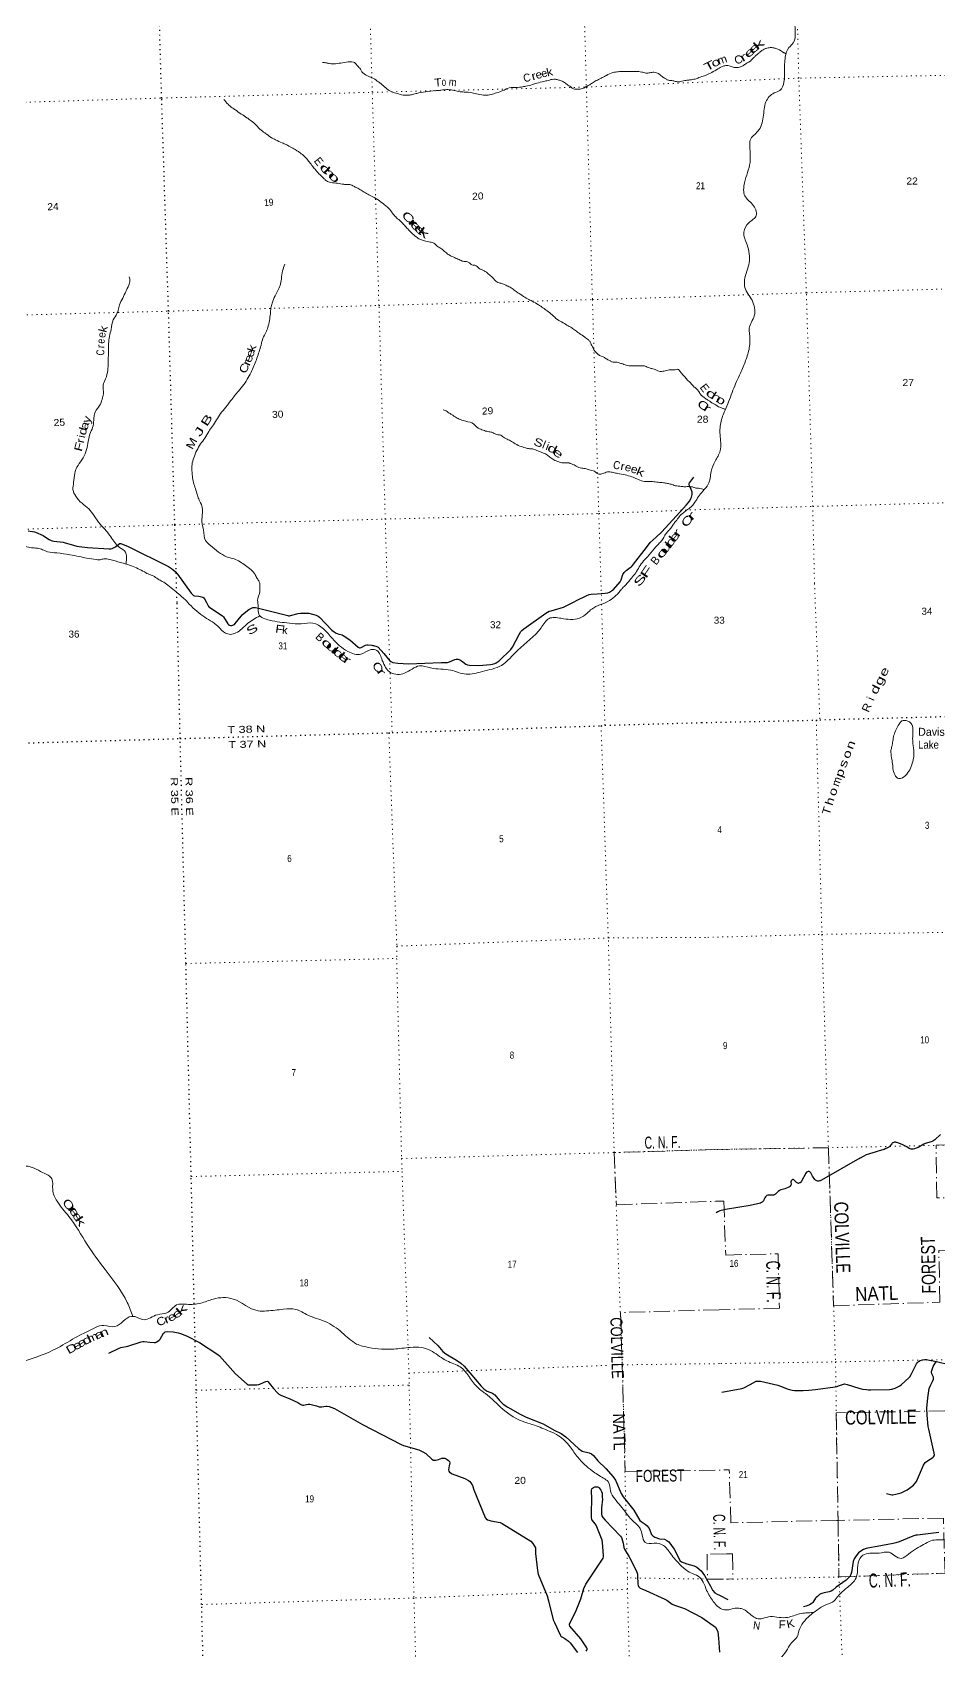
# Model space of a CAD drawing. Header units: feet. Extents: x 485078 to 733631, y 372822 to 564222.
# Drawn here: x 653110 to 675762, y 443034 to 483479 of the extents above; entities that cross this region are included whole.
import ezdxf
from ezdxf.enums import TextEntityAlignment as Align

# ---------------------------------------------------------------- set-up
doc = ezdxf.new("R2010")
doc.units = ezdxf.units.FT
doc.header["$LTSCALE"] = 80
doc.linetypes.add('DOT_DASHED', pattern=[7.7, 5, -1.2, 0.3, -1.2])
doc.linetypes.add('DOTTED', pattern=[1.5, 0.3, -1.2])
for name, color, linetype, lineweight in [('29', 7, 'Continuous', 25), ('39', 7, 'Continuous', 13), ('41', 7, 'Continuous', 13), ('44', 7, 'DOT_DASHED', 13), ('6', 7, 'DOTTED', 25), ('7', 7, 'DOTTED', 13)]:
    doc.layers.add(name, color=color, linetype=linetype, lineweight=lineweight)
doc.layers.add('42', color=7, linetype='Continuous')

msp = doc.modelspace()

# ---------------------------------------------------------------- linework, layer by layer
at = {"layer": '29'}
for p, q in [((673791.14, 455341.62), (672832.59, 454793.67)), ((670216.81, 453985.11), (670203.24, 453978.32))]:
    msp.add_line(p, q, dxfattribs=at)
for points in [[(667636.02, 469554.18), (667800.61, 469745.51), (667828.25, 469797.04), (667871.4, 469932.82), (667900.54, 469982.13), (667947.98, 470033.5), (668052.21, 470103.15), (668081.25, 470124.67), (668137.65, 470186.05), (668459.41, 470605.65), (668555.22, 470729.47), (668699.06, 470865.69), (668837.45, 470987.51), (669305.24, 471492.9), (669461.55, 471668.12), (669539.97, 471772.92), (669568.43, 471829.83), (669584.5, 471866), (669602.45, 471925.57), (669602.45, 471957.48), (669599.44, 471987.99), (669569.16, 472079.52), (669536.54, 472140.44), (669528.17, 472184.69), (669528.04, 472206.39), (669534.42, 472223.41), (669567.34, 472261.35), (669646.84, 472358.98)], [(653009.02, 471018.79), (653165.84, 470995.95), (653188.61, 470989.97), (653376.2, 470904.92), (653488.84, 470827.43), (653528.77, 470805.95), (653579.8, 470782.55), (653605.31, 470775.1), (653647.32, 470766.26), (653875.85, 470738.41), (653901.77, 470731.91), (654221.45, 470640.03), (654279.27, 470630.44), (654485.91, 470608.18), (655028.71, 470567.69), (655070.32, 470571.37), (655103.12, 470579.39), (655123.31, 470588.96), (655185.35, 470625.37), (655276.39, 470696.4), (655291.27, 470703.85), (655301.35, 470703.67), (655319.97, 470700.65), (655506.88, 470630.6), (656516.3, 470126.95), (656588.18, 470078.38), (656632.83, 470044.34), (656677.48, 470006.04), (656735.08, 469935.26), (657081.23, 469466.67), (657117.57, 469423.12), (657139.36, 469404.51), (657161.3, 469393.68), (657262.8, 469386.39), (657304.13, 469380.05), (657340.27, 469371.54), (657372.16, 469360.9), (657394.14, 469344.15), (657410.43, 469325.8), (657457.87, 469249.39)], [(657457.87, 469249.39), (657502.55, 469148.64), (657523.06, 469124.02), (657866.52, 468893.18), (657887.34, 468870.36), (657992.57, 468700.08), (658012.63, 468679.27), (658040.82, 468663.38), (658065.94, 468655.68), (658092.4, 468656.51), (658120.28, 468661.83), (658141.29, 468669.53), (658162.32, 468683.38), (658179.79, 468701.19), (658331.75, 468890.62), (658357.12, 468920.37), (658488.35, 469032.19), (658524.6, 469057), (658551.92, 469072.2), (658617.03, 469101.44), (658635.48, 469106.57), (658654.08, 469108.88), (658688.8, 469107.6), (658765.33, 469089.79), (659033, 469018.61), (659495.68, 468902.41), (659515.68, 468899.85), (659539.53, 468899.63), (659565.91, 468902.93), (659753.56, 468951.82), (659811.98, 468960.38), (659949.36, 468967.57), (659984.22, 468966.54), (660021.09, 468961.18), (660205.68, 468910.11), (660233.36, 468899.85), (660254.61, 468887.05), (660284.11, 468862.41), (660594.05, 468541.99), (660652.7, 468495.64), (660700.88, 468465.89), (660727.31, 468453.02), (660773.68, 468438.19), (660819.81, 468428.96), (660851.6, 468418.7), (660877.59, 468404.8), (661043.63, 468294.58), (661254.53, 468112.96), (661271.45, 468102.2), (661290.5, 468097.99), (661305.29, 468098.1), (661324.25, 468102.7), (661433.79, 468160.32), (661470.36, 468172.99), (661500.09, 468174.01), (661594.41, 468162.73), (661621.07, 468157.6), (661638.5, 468152.47), (661716.42, 468129.9), (661735.9, 468121.69), (661753.23, 468110.7), (661892.24, 467957.46), (662042.46, 467774.92), (662070.87, 467752.95), (662122.43, 467733.88), (662241, 467715.34), (662515.37, 467694.69), (663325.78, 467731.04), (663485.02, 467732.86), (663538.83, 467744.95), (663666.48, 467803.65), (663704.42, 467812.88), (663752.48, 467811.22), (663810.02, 467791.34), (663835.66, 467773.89), (663872.57, 467749.27), (663944.34, 467689.77), (663985.35, 467671.3), (664032.26, 467663.86), (664266.02, 467656.19), (664563.6, 467679.51), (664609.4, 467689.78), (664671.25, 467707.21), (664700.98, 467720.55), (664774.39, 467768.82), (665071.11, 468058.08), (665109.53, 468110.27), (665274.08, 468430.92), (665320.25, 468502.31), (665346.91, 468533.09), (665393.08, 468573.12), (665945.67, 468966.04), (666029.64, 469011.45), (666074.85, 469025.54), (666383.32, 469111.77), (666654.93, 469248.6)], [(666654.93, 469248.6), (666713.08, 469277.89), (666953.45, 469399.27), (667027.32, 469426.68), (667080.64, 469438.99), (667230.01, 469447.13), (667426.85, 469464.62), (667490.74, 469473.87), (667531.75, 469490.29), (667636.02, 469554.18)], [(675810.7, 455936.41), (675663.16, 455801.81), (675615.94, 455769.66), (675572.02, 455749.71), (675426.08, 455706.71), (675394.1, 455693.27), (675246.55, 455610.77), (675199.33, 455590.02), (675155.42, 455576.04), (675127.72, 455570.48), (675094.09, 455565.05), (675071.31, 455566.14), (675051.26, 455571.69), (675022.49, 455585.68), (674964.47, 455623.8), (674882.02, 455671.56), (674848.9, 455686.08), (674740.41, 455726.79), (674706.78, 455736.56), (674689.42, 455740.09), (674673.71, 455741.03), (674655.79, 455739.81), (674640.6, 455736.29), (674621.07, 455727.61), (674611.31, 455721.64), (674604.28, 455714.97), (674592.86, 455701.82), (674533.74, 455636.97), (674514.21, 455620.69), (674483.83, 455602.78), (674452.16, 455586.46), (674443.14, 455581.34), (674397.57, 455562.34), (674239.75, 455515.25)], [(673791.14, 455341.62), (673898.52, 455403.59), (673960.36, 455431.82), (674020.03, 455453.52), (674151.31, 455492.6), (674239.75, 455515.25)], [(672832.59, 454793.67), (672801.66, 454779.99), (672781.04, 454772.93), (672759.34, 454769.14), (672746.32, 454769.14), (672718.11, 454777.27), (672685.57, 454791.93), (672666.04, 454812.01), (672609.62, 454892.33), (672569.48, 454973.2), (672553.21, 454990.03), (672541.27, 454998.17), (672525, 455005.22), (672501.13, 455005.77), (672481.6, 455000.88), (672458.82, 454989.49), (672442.54, 454966.15), (672334.05, 454766.42), (672317.78, 454744.17), (672297.16, 454729.51), (672286.32, 454722.46), (672270.04, 454715.95), (672257.02, 454712.69), (672245.09, 454714.32), (672223.39, 454722.46), (672207.12, 454734.4), (672199.52, 454742.54), (672143.1, 454801.15), (672129, 454807.67), (672110.56, 454807.67), (672097.54, 454802.24), (672082.35, 454788.13), (672075.84, 454775.11), (672071.5, 454749.05), (672073.67, 454686.1), (672066.07, 454667.65), (672048.72, 454644.85), (672030.27, 454629.66), (671999.89, 454610.11), (671960.83, 454592.21), (671917.44, 454577.55), (671817.63, 454549.33), (671783.99, 454530.34), (671754.7, 454510.25), (671685.26, 454445.12), (671655.97, 454426.13), (671635.36, 454418.53), (671622.34, 454416.9), (671526.87, 454421.24), (671488.89, 454415.82), (671471.53, 454409.31), (671455.26, 454399.53), (671434.65, 454378.92), (671414.03, 454347.43), (671396.67, 454300.76), (671383.65, 454277.96), (671370.63, 454260.6), (671353.28, 454245.4), (671335.92, 454231.29), (671309.88, 454219.35), (671049.5, 454156.39), (670434.7, 454057.61)], [(670434.7, 454057.61), (670364.9, 454043.51), (670324.76, 454033.74), (670296.55, 454023.97), (670240.13, 453997.92), (670203.24, 453978.32)], [(655022.3, 450468.06), (655282.68, 450594.01), (655325.02, 450608.87), (655494.75, 450644.14), (655827.4, 450748.4), (655874.56, 450758.66), (655904.44, 450758.08), (656045.81, 450741.83), (656154.46, 450735.06), (656188.29, 450738.14), (656224.65, 450754.8), (656281.59, 450792.51), (656306.19, 450819.19), (656390, 450970.76), (656410.77, 450989.5), (656433.33, 451001.81), (656492.79, 451012.07), (656632.73, 451003.61), (656757.17, 450973.64)], [(656757.17, 450973.64), (656810.63, 450960.77), (656963.53, 450905.97), (657290.23, 450735.74), (657748.74, 450438.57), (657790.41, 450403.14), (658185.07, 449950.86), (658481.85, 449695.23), (658504.36, 449680.4), (658533.06, 449676.3), (658723.92, 449677.72), (658768.87, 449684.5), (658797.58, 449692.71), (658885.43, 449736.52), (658947.27, 449764.53), (658975.15, 449769.19), (658992.38, 449764.53), (659004.69, 449754.27), (659030.87, 449718.37), (659133.18, 449582.24), (659234.34, 449475.21), (659271.25, 449444.43), (659320.84, 449416.24), (659542.78, 449323.67), (659742.54, 449232.5), (659824.41, 449182.4), (659846.42, 449174.61), (659860.78, 449170.51), (659885.38, 449172.56), (660002.26, 449191.03), (660024.82, 449193.08), (660045.67, 449190.49), (660209.71, 449154.72), (660278.81, 449130.45), (660309.84, 449125.37), (660346.75, 449129.47), (660441.08, 449147.94), (660480.04, 449147.94), (660526.17, 449136.65), (660662.58, 449084.61), (661357.84, 448684.88), (662328.59, 448186.63), (662388.56, 448163.48), (662772.1, 448051.19), (662865.83, 448006.06), (662943.74, 447957.24), (663093.44, 447817.29), (663137.28, 447797.44), (663157, 447792.67), (663195.96, 447796.77), (663259.68, 447812.88), (663343.6, 447843.96), (663370.26, 447848.07), (663419.93, 447843.46), (663454.33, 447829.6), (663480.99, 447811.13), (663509.69, 447790.61), (663536.93, 447760.09), (663544.55, 447731.11), (663527.66, 447655.13), (663510.24, 447553.97), (663516.87, 447520.79), (663539.42, 447494.12), (663601.46, 447455.8), (663916.75, 447335.59), (664006.94, 447288.93), (664045.9, 447260.2), (664070.56, 447231.08), (664113.57, 447161.71), (664147.89, 447049.97), (664428.1, 446360.97), (664452.93, 446325.57), (664483.69, 446305.05), (664516.5, 446292.74), (664571.2, 446280.33), (664799.94, 446234.26), (664854.83, 446208.61), (665565.44, 445768), (665621.72, 445716.16), (665663.34, 445645.84), (665682.22, 445602.29), (665687.34, 445560.22), (665686.41, 445461.23), (665732.45, 445039.04), (665752.47, 444949.58), (665978.44, 444406.08), (666011.72, 444281.26)], [(663026.92, 450863.11), (663243.67, 450663.68), (663373.25, 450508.32), (663440.68, 450449.61), (663708.5, 450297.89), (663820.27, 450221.06), (663903.83, 450146.2), (664323.99, 449644.27), (664398.52, 449572.66), (664480.45, 449515.67), (664611.78, 449465.97), (664644.58, 449445.45), (664668.13, 449424.18), (664788.12, 449285.4), (664879.55, 449198.42), (664997.28, 449117.15), (665304.86, 448940.69), (665452.15, 448867.81), (665881.35, 448704.42), (666153.46, 448542.76), (666326.03, 448460.55), (666447.86, 448375.66), (666760.74, 448083), (666851.95, 448022.3), (667023.21, 447980.41), (667085.37, 447952.2), (667138.04, 447910.64), (667244.98, 447781.4), (667441.45, 447587.45), (667628.11, 447379.2), (667686.83, 447296.18), (667824.96, 446960.61), (667873.19, 446878.45), (668141.95, 446541.51), (668290.43, 446285.55), (668328.72, 446258.69), (668429.87, 446191.16), (668476.54, 446152.01), (668528.29, 446088.57), (668585.71, 445940.83), (668620.14, 445902.24), (668671.83, 445871.07), (668781.13, 445830.15), (668909.69, 445817.72), (668969.42, 445791.02), (669016.32, 445752.06), (669148.48, 445570.42), (669260.88, 445358.05), (669297.24, 445290.39), (669336.06, 445257.42), (669468.35, 445204.68), (669654.03, 445154.97), (669716.22, 445120.87), (669830.38, 445027.75), (669913.01, 444914.85), (670057.21, 444642.95), (670113.35, 444543.51), (670170.22, 444482.96), (670228.18, 444445.01), (670288.74, 444417.75), (670495.73, 444315.82)], [(670339.05, 449491.91), (670843.35, 449584.43), (670895.44, 449600.72), (671051.66, 449688.63), (671199.21, 449766.79), (671229.59, 449772.22), (671257.8, 449772.22), (671312.04, 449766.79), (671746.01, 449671.26), (671837.15, 449637.63), (671976.03, 449574.67), (672032.43, 449558.38), (672099.71, 449541.01), (672158.29, 449532.33), (672214.7, 449532.33), (672375.28, 449534.5), (672516.32, 449541.01), (672683.39, 449558.38), (673178.11, 449627.85), (673228.04, 449639.25), (673262.75, 449650.64), (673360.38, 449688.63), (673385.35, 449695.69), (673410.3, 449698.4), (673443.94, 449695.69), (673473.21, 449688.63), (673768.31, 449593.11), (673798.71, 449584.97), (673861.64, 449572.49), (673961.45, 449557.29), (674007.02, 449552.95), (674063.41, 449549.69), (674532.1, 449558.38), (674593.98, 449570.31), (674672.09, 449592.02), (674741.53, 449624.59), (674792.48, 449653.9), (674826.15, 449678.86), (675027.95, 449861.22), (675045.31, 449880.76), (675078.9, 449931.78), (675209.1, 450200.97), (675234.09, 450237.88), (675262.3, 450263.93), (675303.52, 450287.81), (675356.64, 450305.18), (675420.7, 450311.69), (675458.02, 450310.58), (675495.52, 450305.18), (675707.8, 450258)], [(674462.6, 446962.65), (674590.83, 446931.04), (674616.45, 446932.32), (674693.3, 446942.57), (674754.79, 446957.95), (674821.39, 446982.3), (674975.11, 447054.07), (675067.34, 447116.87), (675133.94, 447171.98), (675174.93, 447216.83), (675205.67, 447264.25), (675385.01, 447669.23), (675428.56, 447734.58), (675487.48, 447776.88), (675615.57, 447858.9), (675636.07, 447875.56), (675651.44, 447905.04), (675656.57, 447924.26), (675651.44, 447971.68), (675513.1, 448571.46), (675502.85, 448632.97), (675477.23, 448920.04), (675469.55, 449096.9), (675492.6, 449355.77), (675528.47, 449586.46), (675556.65, 449659.5), (675610.45, 449760.75), (675630.94, 449815.85), (675633.5, 449838.92), (675630.94, 449868.4), (675589.95, 449955.55), (675587.39, 449990.15), (675589.95, 450032.44), (675625.82, 450133.68), (675646.32, 450181.11), (675673.22, 450222.76), (675707.8, 450258)], [(675707.8, 450258), (676053.47, 450179.76), (676268.08, 450125.04)], [(666948.41, 443017.94), (666970.96, 443048.72), (666973.02, 443061.03), (666975.07, 443081.55), (666965.6, 443106.24), (666820.64, 443331.81), (666546.44, 443646.45), (666533.17, 443677.63), (666533.17, 443694.04), (666553.96, 443741.29), (666682.12, 443992.48), (666816.07, 444328.41), (666889.64, 444588.16), (666944.29, 444694.34), (667374.67, 445346.51), (667387.2, 445375.56), (667389.25, 445414.55), (667360.13, 445738.76), (667350.29, 445792.1), (667201.62, 446168.61), (667176.5, 446204.9), (667109.35, 446285.57), (667095.12, 446311.39), (667084.74, 446363.54), (667086.46, 446484.32), (667091.65, 446816.71), (667081.58, 447041.95), (667091.91, 447074.51), (667108.32, 447095.03), (667137.02, 447113.5), (667169.96, 447124.92), (667231.35, 447127.86), (667260.06, 447117.6), (667276.46, 447103.24), (667316.97, 447048.42), (667337.98, 447012.96), (667348.23, 446973.97), (667355.4, 446870.35), (667357.27, 446821.99), (667339, 446602.01), (667339.08, 446448.98), (667347.2, 446406.62), (667367.71, 446363.53), (667425.83, 446292.29), (667807.54, 445894.68), (667832.15, 445859.8), (667842.67, 445838.6), (667874.13, 445716.64), (667897.16, 445608.53), (667912.12, 445566.38), (668028.16, 445378.56), (668037.04, 445361.6)], [(675765.45, 445990.35), (675632.23, 445969.84), (675232.57, 445923.71), (675194.13, 445917.3), (675114.73, 445892.95), (674971.26, 445836.56), (674771.43, 445754.54), (674689.44, 445725.06), (674622.84, 445708.4), (674228.31, 445636.63)], [(668037.04, 445361.6), (668178.82, 445090.73), (668216.62, 444996.98), (668230.98, 444945.68), (668236.04, 444909.06), (668239.63, 444699.75), (668249.43, 444664.58), (668263.79, 444635.85), (668304.81, 444596.83), (668341.71, 444576.35), (668439.26, 444538.1), (668920.98, 444322.94), (668965.12, 444298.84), (669102.83, 444193.89), (669162.94, 444169.05), (669407.64, 444089.5), (669846.66, 443859.93), (670182.05, 443617.09), (670216.95, 443566.05), (670243.56, 443506.29), (670259.15, 443343.7), (670286.48, 443000.13)], [(674228.31, 445636.63), (674033.6, 445607.17), (673949.05, 445587.94), (673887.57, 445561.03), (673818.4, 445521.3), (673759.48, 445476.45), (673703.11, 445405.96), (673651.88, 445325.22), (673628.82, 445262.42), (673585.27, 444985.6), (673567.33, 444938.18), (673539.15, 444885.64), (673449.49, 444798.49), (673198.42, 444624.19), (673113.88, 444547.3), (673075.46, 444523.6), (673026.77, 444506.29), (672898.68, 444483.22), (672839.76, 444463.36), (672816.71, 444451.83), (672785.96, 444434.52), (672733.45, 444391.59), (672703.98, 444365.96), (672686.04, 444344.81), (672616.87, 444239.72), (672598.95, 444219.86), (672578.45, 444205.76), (672537.45, 444183.33), (672450.35, 444150.01), (672386.3, 444129.5)], [(666011.72, 444281.26), (666128.2, 443801.76), (666157.51, 443734.43), (666300.61, 443428.27), (666323, 443395.49), (666345.55, 443377.02), (666415.87, 443334.78), (666509.6, 443272.38), (666553.52, 443231.85), (666739.25, 442989.22)]]:
    msp.add_lwpolyline(points, dxfattribs=at)
at = {"layer": '39'}
for points in [[(677242.27, 495055.48), (677105.71, 494928.28), (677049.03, 494785.32), (677010.28, 494576.51), (676954.09, 494318.11), (676850.68, 494142.13), (676717.98, 493982.73), (676583.07, 493790.8), (676417.77, 493599.19), (676201.42, 493414.83), (676015.17, 493199.76), (675928.9, 493042.97), (675733.48, 492811.18), (675604.86, 492615.55), (675600.36, 492374.23), (675554.32, 492079.94), (675478.15, 491923.72), (675205.46, 491590.34), (675066.62, 491325.26), (674963.89, 491066.27), (674793.2, 490791.29), (674550.32, 490396.79), (674475.86, 490139.39), (674403.6, 489985.42), (674263.4, 489815.47), (674000.02, 489567.7), (673734.67, 489283.35), (673587.54, 489092.76), (673479.16, 488861.8), (673403.79, 488691.45), (673366.84, 488557.7), (673389.23, 488342.21), (673265.29, 488171.15), (673112.61, 488184.85), (672890.3, 488176.39), (672668.3, 488020.08), (672464.4, 487759.44), (672363.22, 487508.64), (672365.14, 487332.51), (672453.53, 487167.32), (672429.3, 486916.79), (672495.65, 486711.87), (672414.41, 486395.33), (672302.64, 486188.5), (672149.89, 485918.59), (671926.53, 485608.24), (671828.05, 485274.53), (671930.29, 484901.47), (671976.15, 484665.01), (672038.11, 484465.92), (672207.89, 484329.62), (672165.71, 484003.12), (672159.67, 483824.52), (672176.03, 483501.32), (672129.42, 483217.12), (672020.78, 483097.57), (671928.66, 482865.51), (671912.54, 482508.07), (671895.52, 482237.69), (671791.93, 482029.29), (671651.81, 481964.68), (671445.49, 481746.45), (671378.37, 481359.81), (671244.35, 481009.92), (671054.41, 480788.56), (671041.51, 480623.75), (671048, 480225.05), (670908.81, 479716.86), (670919.11, 479393.32), (671109.53, 479179.17), (671202.22, 478902.81), (671016.27, 478718.14), (670893.64, 478488.41), (670972.59, 478168.73), (671026.36, 477722.04), (670911.07, 477292.17), (670921.98, 477100.34), (671098.07, 476782.08), (671154.45, 476396.31), (671028.46, 476083.33), (671036.96, 475933.91), (671029.9, 475595.21), (670938.69, 475276.09), (670808.66, 474962.89), (670620.34, 474534.99), (670445.87, 474077.49), (670323.91, 473764.75), (670298.68, 473425.03), (670301.36, 473022.06), (670176.53, 472759.79), (670077.72, 472503.04), (670002.66, 472184.83), (669866.61, 472013.09), (669668.72, 471736.1)], [(669347.2, 482259.47), (669417.92, 482275.23), (669516.93, 482286.86), (669603.76, 482300.33), (669678.45, 482313.6), (669769, 482347.35), (669909.92, 482396.03), (669986.33, 482427.54), (670124.87, 482498.43), (670211.14, 482546.27), (670335.48, 482618.97), (670416.01, 482646.5), (670468.56, 482651.35), (670578.31, 482624.71), (670679.93, 482599.96), (670783.08, 482605.59), (670889.46, 482661.83), (670975.67, 482713.71), (671057.86, 482763.52), (671129.58, 482835.41), (671155.5, 482860.08), (671217.26, 482921.7), (671265.21, 482960.87), (671325.14, 483010.33), (671399.31, 483055.96), (671471.71, 483085.39), (671574.73, 483099.1), (671659.96, 483086.25), (671690.48, 483076.6), (671739.38, 483057.12), (671782.17, 483039.57), (671806.72, 483023.76), (671855.85, 482990.13)], [(671855.85, 482990.13), (671880.63, 482976.87), (671909.11, 482964.47), (671931.15, 482950.23), (671943.55, 482941.05)], [(669347.2, 482259.47), (669290, 482246.37), (669186.75, 482253.79), (669095.3, 482273.65), (669032.48, 482280.1), (668987.79, 482289.05), (668926.21, 482325.84), (668848.16, 482374.34), (668800.6, 482415.55), (668759.27, 482450.85), (668710.22, 482471.81), (668645.29, 482482.25), (668540.54, 482469.42), (668445.74, 482462.92), (668339.99, 482488.47), (668192.1, 482502.82), (668064.88, 482499.51), (667969.87, 482501.09), (667880.91, 482502.82), (667749.75, 482495.38), (667620.99, 482473.85), (667457.14, 482402.9), (667355.47, 482349.74), (667233.81, 482287.97), (667124.27, 482226.52), (667042.85, 482171.87), (666953.19, 482123.06), (666859.49, 482074.14), (666736.62, 482058.83), (666639.48, 482064.39), (666567.44, 482115.06), (666474.88, 482177.33), (666390.45, 482237.79), (666304.63, 482273.96), (666227.21, 482298.22), (666142.08, 482308.14), (665999.39, 482278.16), (665892.94, 482253.17), (665720.38, 482206.25), (665608.09, 482173.02), (665443.34, 482136.41), (665389.14, 482122.87), (665179.49, 482103.28), (664984.14, 482078), (664870.4, 482022.51), (664708.2, 481965.75), (664573.8, 481927.91), (664428.88, 481905.96), (664252.3, 481935.73), (664101.91, 481968.2), (663903.38, 481987.3), (663767.71, 481997.92), (663613.19, 482034.33), (663463.28, 482048.63), (663271.81, 482029.51), (662989.62, 482001.98), (662768.33, 481963.9), (662671.88, 481943.2), (662559.47, 481914.01), (662450.53, 481907.14), (662377.73, 481909.3), (662227.08, 481951.87), (662096.74, 481990.92), (661855.78, 482164.53), (661598.56, 482341.76), (661471.83, 482397.07), (661345.96, 482496.87), (661314.04, 482558.69), (661228.82, 482649.44), (661186.96, 482704.94), (661133.56, 482737.91), (661052.57, 482743.89), (660861.2, 482720.74), (660690.14, 482694.07), (660540.44, 482700.29), (660459.19, 482716.36), (660361.84, 482730)], [(662132.09, 478932.16), (662046.19, 479049.16), (661979.72, 479118.17), (661886.9, 479190.53), (661740.57, 479299.91), (661553.97, 479404.19), (661433.08, 479467.74), (661324.16, 479537.67), (661217.57, 479595.53), (661145.89, 479632.07), (661045.78, 479673.93), (660982.97, 479680.38), (660891.99, 479682.06), (660737.73, 479708.37), (660565.45, 479728.15), (660461.35, 479767.89), (660405.41, 479821), (660299.79, 479919.31), (660193.69, 480035.79), (660118.57, 480126.8), (660034.84, 480237.8), (659955.47, 480336.78), (659885.02, 480403.67), (659777.8, 480485.76), (659705.85, 480532.4), (659586.83, 480602.06), (659455.64, 480673.43), (659357.45, 480719.38), (659187.78, 480793.79), (659081.14, 480853.67), (658922.65, 480964.75), (658796.83, 481062.53), (658670.22, 481190.61), (658552.48, 481288.6), (658472.15, 481347.14), (658332.35, 481438.49), (658184.22, 481539.73), (658103.93, 481596.26), (658023.49, 481658.84), (657979.87, 481704.19), (657925.73, 481765.43), (657898.43, 481805.14)], [(669574.12, 474703.63), (669480.3, 474798.13), (669409.48, 474879.15), (669342.96, 474950.17), (669297.01, 475007.59), (669274.11, 475033.27), (669257.48, 475051.02), (669229, 475058.37), (669172.67, 475048.82), (669061.6, 475045.94), (668989.17, 475033.95), (668928.9, 475020.26), (668868.53, 475010.61), (668797.91, 475006.76), (668742.91, 475023.52), (668616.39, 475070.76), (668535.03, 475090.88), (668477.81, 475115.66), (668428.76, 475136.62), (668384.02, 475147.58), (668327.48, 475146.12), (668208.33, 475143.02), (668107.26, 475144.44), (668026.38, 475146.38), (667955.28, 475160.7), (667896.14, 475181.4), (667837.05, 475200.07), (667757.55, 475226.3), (667690.6, 475236.69), (667605.57, 475242.57), (667540.06, 475275.22), (667456.05, 475319.52), (667396.38, 475360.41), (667308.6, 475394.51), (667234.53, 475445.13), (667182.63, 475498.35), (667136.62, 475557.78), (667110.65, 475623.8), (667076.86, 475679.51), (667053.01, 475741.54), (667007.27, 475790.87), (666916.47, 475863.29), (666784.8, 475952.84), (666681.83, 476026.96), (666591.14, 476095.34), (666505, 476143.62), (666373.66, 476221.05), (666232.11, 476302.26), (666101.78, 476418.11), (665979.94, 476518.01), (665870.86, 476594), (665759.71, 476671.95), (665601.79, 476760.81), (665489.09, 476820.53), (665355.62, 476901.95), (665205.57, 476999.1), (665102.49, 477077.26), (665002.02, 477133.26), (664969.34, 477146.56), (664858.87, 477198.25), (664777.56, 477216.35), (664670.71, 477284.31), (664612.38, 477351.51), (664509.04, 477439.77), (664401.82, 477521.86), (664330.3, 477552.34), (664277.16, 477575.21), (664206.6, 477646.14), (664121.26, 477664.13), (664076.36, 477681.15), (664036.99, 477718.53), (663963.45, 477748.95), (663878.37, 477756.85), (663774.23, 477798.61), (663659.67, 477852.22), (663524.65, 477915.4), (663435.97, 477983.83), (663351.17, 478058.43), (663273.07, 478108.94), (663192.62, 478171.53), (663147.14, 478210.76), (663051.5, 478236.57), (662913.23, 478269.36), (662815.46, 478299.16), (662727.2, 478351.43), (662621.84, 478439.64), (662491.25, 478565.59), (662410.07, 478656.44), (662320.7, 478751.13), (662213.17, 478845.34), (662132.09, 478932.16)], [(659418.37, 477687.55), (659364.23, 477516.39), (659335.12, 477315.56), (659302.94, 477155.07), (659247.59, 477030.36), (659178.37, 476895.18), (659104.35, 476711.38), (659073.13, 476591.33), (659058.81, 476443.43), (659034.8, 476279.11), (658995.01, 476100.24), (658947.69, 475977.75), (658874.54, 475838.43), (658826.57, 475663.39), (658776.31, 475498.39), (658723.93, 475337.37), (658665.39, 475180.24), (658596.64, 475026.89), (658506.21, 474852.76), (658395.53, 474680.13), (658260.41, 474514.95), (658072.66, 474275.65), (657945.62, 474110.68), (657812.36, 473951.6), (657709.44, 473791.3), (657608.49, 473633.07), (657516.9, 473503.37), (657418.13, 473339.13), (657314.84, 473192.97), (657222.02, 473032.93), (657142.11, 472842.9), (657101.9, 472680.19), (657099.9, 472524.52), (657109.54, 472387.35), (657137.99, 472226.41), (657186.37, 472076.1), (657235.11, 471911.65), (657280.73, 471789.56), (657347.13, 471645.78), (657359.84, 471468.26), (657349.27, 471253.77), (657387.28, 471036.5), (657440.41, 470781.22), (657560.96, 470652.99), (657765.26, 470490.55), (657962.28, 470374.41), (658151.66, 470318.7), (658440.93, 470152.41), (658675.07, 469930.13), (658728.14, 469832.48), (658782.96, 469744.98), (658796.85, 469599.83), (658786.4, 469458.1), (658754.6, 469360.27), (658741.27, 469287.56)], [(655530.75, 477366.35), (655549.17, 477279.93), (655520.02, 477157.91), (655445.32, 477000.36), (655368.71, 476838.72), (655284.18, 476670.81), (655257.31, 476538.75), (655223.28, 476448.95), (655132.32, 476295.02), (655079.93, 476057.21), (655036.05, 475880.25), (655014.48, 475699.83), (655010.24, 475475.4), (655004.87, 475216.58), (654995.42, 475036.47), (654940.48, 474818.8), (654881.93, 474661.67), (654885.55, 474445.53), (654854.81, 474307.31), (654790.1, 474154.06), (654685, 473999.76), (654646.16, 473784.53), (654616.58, 473601.88), (654548.15, 473436.41), (654497.56, 473206.73), (654446.39, 472999.27), (654346.71, 472792.57), (654224.18, 472609.52), (654169.51, 472458.56), (654141.14, 472229.46), (654125.58, 472051.21), (654192.5, 471887.23), (654352.74, 471709.51), (654518.08, 471568.29), (654655.89, 471398.07), (654804.96, 471183.68), (654954.68, 471021.85), (655071.87, 470867.26), (655174.56, 470726.44), (655284.75, 470608.05), (655439.47, 470486.76), (655462.46, 470380.25), (655457.75, 470250.79), (655453.33, 470190.45)], [(669564.23, 474714.47), (669593.09, 474682.55), (669636.4, 474632.65), (669710.34, 474567.03), (669768.08, 474501.16), (669828.21, 474413.08), (669889.81, 474359.41), (669977.81, 474300.07), (670039.18, 474260.55), (670096.5, 474220.97), (670159.8, 474187.56), (670237.52, 474138.18), (670290.56, 474112.69), (670351.67, 474089.35), (670380.23, 474075.63), (670402.59, 474069.9)], [(669653.43, 472100.91), (669644.73, 472104.96), (669572.28, 472124.81), (669473.23, 472126.28), (669364.13, 472125.47), (669293.13, 472135.75), (669216.19, 472141.84), (669095.99, 472179.13), (669006.5, 472201.06), (668913.09, 472218.85), (668787.46, 472231.75), (668643.56, 472248.23), (668512.14, 472250.88), (668372.49, 472259.38), (668221.42, 472318.11), (668092.72, 472371.35), (667927.73, 472421.63), (667738.88, 472457.15), (667633.29, 472476.64), (667517.6, 472495.86), (667393.19, 472462.32), (667290.78, 472437.43), (667219.42, 472461.85), (667186.32, 472491.31), (667057.78, 472538.49), (666949.75, 472574.09), (666842.25, 472589.48), (666701.65, 472634.34), (666650.27, 472667.36), (666584.96, 472691.94), (666523.64, 472718.64), (666398.39, 472717.41), (666286.74, 472736.74), (666201.03, 472768.87), (666141.74, 472795.62), (666047.05, 472861.88), (665960.5, 472926.32), (665841.9, 472979.83), (665715.28, 473031.1), (665611.18, 473070.84), (665532.32, 473072.84), (665432.68, 473096.52), (665296.17, 473139.46), (665142.51, 473220.35), (665035.76, 473284.27), (664912.96, 473343.73), (664859.46, 473380.74), (664822.37, 473408.07), (664743.19, 473422.18), (664655.41, 473456.28), (664592.02, 473484.95), (664494.56, 473502.63), (664380.58, 473534.02), (664253.85, 473589.34), (664187.81, 473642.19), (664140.05, 473691.47), (663944.29, 473759.15), (663807.78, 473802.08), (663703.37, 473853.94), (663590.3, 473927.8), (663514.32, 473974.33), (663432.07, 474028.78), (663379.04, 474047.61)], [(669653.43, 472100.91), (669694.73, 472087.14), (669758.98, 472084.84), (669832.41, 472071.08), (669896.66, 472057.31)], [(669668.72, 471736.1), (669601.03, 471642.55), (669486.17, 471552.67), (669383.12, 471475.22), (669280.69, 471373.54), (669192.66, 471262.12), (669135.95, 471189.92), (669065.78, 471091.09), (668995.19, 471008.42), (668920.98, 470909.49), (668859.1, 470802.8), (668788.56, 470718.11), (668650.84, 470575.09), (668486.38, 470372.77), (668388.04, 470269.17), (668278.81, 470118.81), (668189.71, 469970.99), (668084.09, 469836.88), (667993.94, 469729.46), (667899.53, 469630), (667858.18, 469588.51), (667839.12, 469560.3)], [(650216.47, 470927.14), (650372, 470852.36), (650420.31, 470859.68), (650426.37, 470859.84), (650457.89, 470890.97), (650515.88, 470991.5), (650545.12, 471032.68), (650608.95, 471064.65), (650704.97, 471024.7), (650801.35, 470970.62), (650915.65, 470927.1), (651023.05, 470915.75), (651134.11, 470918.63), (651291.2, 470938.87), (651384.04, 470943.3), (651474.92, 470945.66), (651529.16, 470880.38), (651578.57, 470845.29), (651684.16, 470825.8), (651827.73, 470744.65), (651957.32, 470657.07), (652075.11, 470557.06), (652136.22, 470538.44), (652287.41, 470552.47), (652429.52, 470604.66), (652509.93, 470620.89), (652618.55, 470639.88), (652697.1, 470650), (652790.04, 470650.39), (652974.76, 470618.81), (653126.95, 470594.47), (653242.37, 470585.34), (653364.58, 470548.09), (653491.16, 470498.84), (653722.31, 470468.46), (654044.77, 470424.29), (654278.36, 470377.81), (654473.33, 470340.43), (654702.58, 470305.96), (654779.63, 470295.84), (654870.03, 470316.37), (654971, 470318.99), (655115.32, 470286.36), (655375.91, 470212.29), (655591.86, 470145.14), (655909.03, 469993.72), (656040.06, 469928.41), (656125.77, 469896.28), (656255.2, 469814.76), (656357.7, 469758.82), (656493.46, 469667.36), (656666.83, 469528.37), (656792.91, 469420.49), (656906.61, 469322.4), (656987.68, 469235.58), (656987.77, 469235.42)], [(656987.77, 469235.42), (657369.44, 468896.2), (657745.72, 468636.67), (657940.59, 468466.89), (658059.08, 468433.01)], [(667839.12, 469560.3), (667533.58, 469276.73), (667090.41, 469067.41), (666973.86, 468963.37), (666783.12, 468837.23), (666322.55, 468835.78), (666023.7, 468830.3), (665823.56, 468596.75), (665243.75, 468040.18), (664834.86, 467658.78), (664358.31, 467506.29), (663949.95, 467437.39), (663567.57, 467539.02), (663065.13, 467595.17), (662783.07, 467644.72), (662413.93, 467463.54), (662070.19, 467475.14), (661856.31, 467783.25), (661722.81, 468028.65), (661576.72, 468053.3), (661323.04, 467939.74), (660996.04, 468008.39), (660610.09, 468330.37), (660121.54, 468714.51), (659831.07, 468697.1), (659533.68, 468713.91), (659038.85, 468788.45), (658772.49, 468935.47), (658753.69, 469119.03), (658741.27, 469287.56)], [(658793, 468895.13), (658487.51, 468701.8), (658196.92, 468471.72), (658059.08, 468433.01)], [(674567.99, 465535.75), (674592.56, 465633.82), (674615.74, 465768.28), (674644.59, 465913.07), (674699.95, 466052.78), (674773.66, 466189.13), (674841.45, 466268.58), (674991.23, 466268.11), (675070.28, 466212.37), (675118.61, 466060.34), (675113.69, 465871.92), (675118.34, 465698.02), (675135.11, 465577.2), (675143.41, 465413.56), (675112.93, 465258.58), (675058.81, 465086.54), (674967.15, 464943.44), (674861.42, 464850.43), (674754.78, 464834.29), (674687.78, 464892.51), (674625.38, 465041.99), (674609.3, 465197.24), (674585.22, 465350.17), (674567.24, 465532.48)], [(649280.34, 458399.04), (649340.54, 458176.06), (649587.26, 457927.43), (649932.31, 457545.77), (650400.17, 457021.57), (651051.33, 456279.51), (651256.7, 456068.27), (651511.34, 455825.9), (651795.48, 455535.74), (652216.05, 455362.25), (652689.14, 455109.19), (652950.93, 455142.06), (653367.05, 454984.64), (653595.31, 454826.56), (653618.29, 454558.15), (653726.73, 454265.6), (654023.27, 453884.74), (654479.34, 453188.34), (654927.65, 452558.49), (655481.9, 451735.12), (655624.08, 451387.73)], [(639861.75, 449132.57), (640708.33, 449178.04), (641042.94, 449366.43), (641479.27, 449527.04), (641778.06, 449455.67), (642292.56, 449401.85), (642911.94, 449593.34), (643476.34, 449722.79), (643865.49, 449831.66), (644269.4, 449916.62), (644606.03, 450105.07), (645158.5, 450147.25), (645533.32, 450025.2), (645758.52, 450067.26), (646066.21, 450042.63), (646341.03, 450199.18), (646693.26, 450250.5), (646951.4, 450347.98), (647363.55, 450505.97), (647538.94, 450520.48), (647792.73, 450630), (648122.65, 450684.79), (648357.89, 450729.12), (648479.1, 450809.02), (648800.57, 450798.89), (649186.71, 450867.23), (649430.3, 450741.89), (649834.75, 450487.1), (650336.25, 450388.46), (650654.04, 450364.08), (651069.96, 450453.39), (651291, 450420.51), (651491.85, 450387.13), (651684.78, 450347.48), (652259.88, 450214.28), (652623.49, 450215.32), (653031.18, 450310.49), (653810.71, 450639.49), (654296.61, 450916.62), (654488.17, 451010.42), (654898.51, 451160.27), (655173.95, 451132.8), (655589.7, 451387.95), (655695.1, 451374.42), (655900.91, 451304.75), (656235.09, 451430.44), (656472.3, 451476.84), (656713.78, 451673.01), (656963.82, 451691.42), (657318.74, 451716.51), (657631.23, 451821.43), (658128.2, 451821.77), (658751.82, 451528), (658966.04, 451525.29), (659389.24, 451566.24), (659696.37, 451563.84), (659999.02, 451419.76), (660429.38, 451258.66), (660848.48, 450984.02), (661215.34, 450697.95), (661520.64, 450608.54), (662145.83, 450571.65), (662552.88, 450612.2), (662845.88, 450609.45), (663111.11, 450506.89), (663470.48, 450277.27), (663805.69, 450123.89), (664215.96, 449633.6), (664433.6, 449459.39), (665234.79, 448818.9), (665658.78, 448669.77), (666030.28, 448519.33), (666264.18, 448404.48), (666549.21, 448131.92), (666745.87, 447865.85), (667099.83, 447530.92), (667385.39, 447343.94), (667498.69, 447257.8), (667563.24, 447022.79), (667810.97, 446654.87), (668100.83, 446298.11), (668300.14, 446086.71), (668354.92, 445918.2), (668426.22, 445735.95), (668650.88, 445719.35), (668886.67, 445662.57), (669061.44, 445462.69), (669317.52, 445163.74), (669564.57, 444981.85), (669750.6, 444895.51), (669961.73, 444536.78)], [(680956.19, 449049.5), (680682.26, 448962.34), (680619.84, 448953.93), (680414.4, 448928.03), (680186.02, 448866.86), (680027.36, 448781.98), (679935.62, 448640.91), (679829.5, 448452.75), (679662.44, 448323.03), (679525.64, 448301.72), (679355.34, 448414.77), (679208.9, 448433.59), (679165.67, 448294.33), (679142.87, 448097.14), (679048.73, 448018.72), (678944.01, 447899.43), (678834.16, 447703.03), (678766.37, 447570.96), (678672.77, 447478.39), (678451.32, 447500.47), (678231.03, 447492.23), (678024.25, 447395.44), (677929.79, 447167.23), (677857.94, 446929.75), (677832.73, 446689.96), (677669.64, 446562.41), (677409.46, 446485.88), (677127.28, 446297.21), (676977.72, 446186.36), (676744.83, 446084.54), (676534.17, 445983.55), (676414.3, 445942.63), (676276.95, 445882.85), (676239.01, 445869.28), (675990.35, 445809.38), (675731.5, 445803.74), (675568.42, 445781.45), (675385.9, 445685.56), (675209.52, 445587.88), (675004.53, 445444.6), (674830.4, 445340.93), (674670.21, 445401.73), (674525.09, 445491.44), (674272.86, 445471.88), (674044.33, 445467.38), (673870.13, 445418.36), (673747.99, 445225.55), (673730.79, 444988.09), (673676.75, 444814.02), (673460.32, 444599.46), (673261.08, 444411.86), (673208.84, 444349.19), (673154.81, 444280.37), (672924.17, 444172.56), (672683.11, 444019.83), (672543.5, 443913.41), (672376.28, 443735.1), (672270.78, 443530.77), (672223.97, 443379.23), (672117.08, 443263.91), (672013.14, 443124.41), (671879.26, 442921.04), (671702.25, 442786.9), (671523.16, 442707.33), (671337.14, 442649.77), (671116.84, 442536.28), (670995.26, 442487.2), (670836.54, 442456.97), (670639.72, 442417.22), (670553.97, 442395.23)], [(669961.73, 444536.78), (670130.37, 444259.9), (670383.63, 444061.45), (670503.73, 444053.77)], [(672625.95, 443987.4), (672445.95, 443976.55), (672286.99, 443952.39), (671986.71, 443866.27), (671772.25, 443864.32), (671558.96, 443884.68), (671362.38, 443838.86), (671212.59, 443839.33), (671098.64, 443907.94), (670987.97, 443996.91), (670855.29, 444078.98), (670798.16, 444091.01), (670678.61, 444094.64), (670531.84, 444062.43), (670503.73, 444053.77)]]:
    msp.add_spline(points, degree=3, dxfattribs=at)
at = {"layer": '41'}
msp.add_line((670402.59, 474069.9), (670432.1, 474055.44), dxfattribs=at)
at = {"layer": '44'}
for points in [[(670155.44, 455557.53), (673006, 455603.95), (673137.1, 451652.12), (675794.71, 451743.26), (675765.57, 453033.7), (677063.79, 453081.97), (677012.52, 454394.83), (675714.96, 454347.87), (675698.17, 455665.61), (678288, 455717.95), (678241.92, 458395.95), (683609.06, 458538.13), (683652, 455863.95)], [(683652, 455863.95), (689014, 455995.95), (689125, 450625.95), (683802, 450457.95), (683839.51, 449252.56), (681206.89, 449182.38), (681210.85, 447839.69), (678543.31, 447759.78), (678603, 445064.95), (677230.87, 445022.09), (677148.03, 449048.3), (673202.5, 448980.97), (673247.18, 446288.06), (673217.82, 446287.38)], [(670155.44, 455557.53), (667651.48, 455482.76), (667708.13, 454176.21), (670194.59, 454263.99)], [(670194.59, 454263.99), (670392.06, 454271.28), (670439.31, 452920.39), (671749.75, 452954.84), (671781.9, 451589.73), (670276.58, 451555.82)], [(670276.58, 451555.82), (667812.14, 451483.23), (667930.61, 447512.5), (670397.86, 447549.17)], [(673215.79, 446287.31), (670568.61, 446232.14), (670527.96, 447556.55), (670397.86, 447549.17)], [(670461.38, 445450.93), (669974.35, 445444.48), (669982.53, 444822.15), (670480.54, 444817.56)], [(670461.38, 445450.93), (670607.2, 445454.99), (670621.77, 444826.16), (670480.54, 444817.56)]]:
    msp.add_lwpolyline(points, dxfattribs=at)
msp.add_lwpolyline([(673247.22, 446288.06), (673270, 444875.95), (675921.61, 444971.98), (675880.98, 446349.12)], close=True, dxfattribs=at)
at = {"layer": '6'}
for points in [[(656727.21, 469227.68), (656670.48, 471169.46), (656512.93, 476510.72), (656341.61, 481837.48), (656186.6, 487158.6), (656023.36, 492485.57), (655853.33, 498149.85), (655718.15, 503485.63), (655718.7, 503542.23), (655570.8, 508823.12), (655580.86, 508902.2), (655360.97, 514231.74), (655316, 515256.89)], [(657629.52, 433508.4), (657480.33, 438827.66), (657340.2, 444187.59), (657206.29, 449541.61), (657080.75, 454883.71), (656947.61, 460207.42), (656804.85, 465830.2), (656727.21, 469227.68)], [(669832.41, 466228.71), (672703, 466289.95), (672794, 466299.95), (678049, 466434.95), (678145, 466436.95), (683411, 466586.95), (688764.01, 466766.61), (690015.88, 466806.44)], [(639394.82, 465305.26), (640809.95, 465386.22), (646127.91, 465515.67), (651453.13, 465677.66), (656804.85, 465830.2), (662019.44, 465973.23), (662102.16, 465977.33), (667324.11, 466148.86), (667420.76, 466161.4), (669832.41, 466228.71)]]:
    msp.add_lwpolyline(points, dxfattribs=at)
at = {"layer": '7'}
for p, q in [((672658.82, 469706.32), (672794, 466299.95)), ((661985.13, 469384.37), (662102.16, 465977.33)), ((667327.87, 469544.88), (667420.76, 466161.4)), ((656947.61, 460207.42), (662215.15, 460333.58)), ((657080.75, 454883.71), (662352.28, 455011.99)), ((662522.66, 449972.36), (667524.18, 450165.02)), ((657206.29, 449541.61), (662528.29, 449671.16)), ((670480.54, 444817.56), (667986.05, 444851.22))]:
    msp.add_line(p, q, dxfattribs=at)
for points in [[(661985.13, 469384.37), (661930.76, 471314.1), (661773.26, 476653.34), (661605.92, 481982.22), (661454.64, 487315.56), (661277.31, 492640.15), (661111.48, 498298.48), (660961.59, 503656.11), (660792.46, 509053.66), (660606.64, 514394.18), (660584.02, 515413.89)], [(665904.6, 515573.72), (665939.4, 514548.79), (666127.72, 509190.14), (666289.84, 503828.78), (666468.16, 498465.83), (666632.55, 492785.23), (666805.73, 487464.58), (666957.54, 482111.04), (667108.25, 476799.92), (667267.98, 471452.65), (667327.87, 469544.88)], [(672658.82, 469706.32), (672614.48, 471630.83), (672455.85, 476968.42), (672266.67, 482335.54), (672132.64, 487645.57), (671963.88, 492925.29), (671899.48, 495295.74)], [(682981.03, 482616.1), (677613.86, 482437.78), (672266.67, 482335.54), (669348.53, 482213.84)], [(638931.66, 481335.01), (640371.59, 481374.4), (645682.4, 481518.33), (651009.06, 481674.8), (656341.61, 481837.48), (661605.92, 481982.22), (666957.54, 482111.04), (669348.53, 482213.84)], [(683139.79, 477262.9), (677764.84, 477114.53), (672454.5, 476969.79), (669510.28, 476870.64)], [(639084.83, 476033.97), (640532.29, 476067.58), (645840.4, 476237.71), (651173.69, 476372.12), (656512.93, 476510.72), (661773.26, 476653.34), (667108.25, 476799.92), (669510.28, 476870.64)], [(669671.39, 471548.14), (672614.48, 471630.83), (677928.86, 471775.79), (683266.43, 471940.29), (688592.88, 472122.4), (688689.47, 472125.04)], [(649190.35, 470962.35), (651321.46, 471018.48), (656670.48, 471169.46), (661930.76, 471314.1), (667267.98, 471452.65), (669671.39, 471548.14)], [(662019.44, 465973.23), (662219.46, 460641.09), (662215.15, 460333.58), (662338.12, 455331.18), (662352.28, 455011.99), (662522.66, 449972.36), (662528.29, 449671.16), (662647.25, 444349.12), (662799.44, 438991.51), (662952.26, 433688.53)], [(668288.92, 433877.09), (668130.09, 439177.91), (667983.14, 444568.01), (667986.05, 444851.22), (667856.85, 450176.67), (667651.48, 455482.76), (667505.14, 460848.61), (667324.11, 466148.86)], [(672703, 466289.95), (672844, 460934.95), (673006, 455603.95), (673185, 450250.95), (673270, 444875.95), (673490, 439379.95), (673620, 434039.95)], [(669994.88, 460861.33), (672844, 460934.95), (678200, 461025.95), (683568, 461222.95), (688912, 461284.95), (694081.2, 461444.4)], [(662219.46, 460641.09), (667507.21, 460846.63), (669994.88, 460861.33)], [(700612.74, 456322.16), (700109, 456325.95), (694691, 456153.95), (689014, 455995.95), (683652, 455863.95), (678288, 455717.95), (673006, 455603.95), (670155.44, 455557.53)], [(662338.12, 455331.18), (667651.48, 455482.76), (670155.44, 455557.53)], [(670317.38, 450208.08), (673185, 450250.95), (678483, 450359.95), (683802, 450457.95), (689125, 450625.95), (694788, 450823.95), (700207, 450906.95), (700783.29, 450933.04)], [(667834.97, 450176.99), (667858.06, 450177.88), (670317.38, 450208.08)], [(683968, 445178.95), (678603, 445064.95), (673270, 444875.95), (670480.54, 444817.82)], [(667983.14, 444568.01), (662647.25, 444349.12), (657340.2, 444187.59)]]:
    msp.add_lwpolyline(points, dxfattribs=at)

# ---------------------------------------------------------------- texts
at = {"layer": '41'}
for s, rotation, width, p in [('C', 17.464, 1.05, (670691.19, 482674.69)), ('r', 30.989, 1.7, (670863.22, 482733.56)), ('e', 43.063, 1.95, (670996.34, 482813.78)), ('e', 42.882, 1.95, (671106.87, 482917.63)), ('k', 37.035, 1.95, (671219.21, 483020.15)), ('T', 27.474, 1.6, (669959.61, 482498.04)), ('o', 29.971, 1.45, (670139.15, 482591.99)), ('m', 18.112, 1.05, (670271.01, 482668.16)), ('c', 325.519, 1.85, (669916.92, 474433.38)), ('h', 327.163, 1.65, (670047.93, 474344.13)), ('C', 325.7, 1.45, (669705.4, 474153.67)), ('r', 326.818, 1.75, (669860.08, 474048.8)), ('o', 329.213, 1.5, (670176.69, 474263.16)), ('N', 353.029, 0.9, (671115.97, 443573.23)), ('F', 359.678, 1.1, (671760, 443589.24)), ('K', 11.65, 1.1, (671983.24, 443589.4))]:
    msp.add_text(s, height=200, rotation=rotation, dxfattribs=dict(at, width=width)).set_placement(p)
for s, rotation, p in [('e', 13.505, (665925.43, 482363.82)), ('E', 308.903, (660191.67, 480191.47)), ('r', 88.916, (654913.1, 475627.82)), ('i', 77.658, (654428.75, 473360.08)), ('l', 337.876, (665863.33, 473081.76)), ('B', 51.084, (668754.91, 470219.4)), ('k', 354.215, (659413.58, 468444.16)), ('B', 318.414, (660233.71, 468290.02))]:
    msp.add_text(s, height=200, rotation=rotation, dxfattribs=at).set_placement(p, align=Align.CENTER)
for s, rotation, width, p in [('k', 12.67, 1.15, (666057.45, 482393.72)), ('T', 5.725, 1.1, (663257.01, 482128.79)), ('o', 1.537, 0.75, (663399.21, 482143.21)), ('m', 354.627, 0.85, (663606.08, 482138)), ('C', 12.111, 0.95, (665491.73, 482249.8)), ('r', 16.728, 1.25, (665668.75, 482295.14)), ('e', 15.561, 1.1, (665791.75, 482330.05)), ('c', 313.766, 2.2, (660362.34, 479993.9)), ('h', 317.228, 2.05, (660469.47, 479897.77)), ('o', 316.681, 1.95, (660584.03, 479789.65)), ('C', 318.355, 1.65, (662437.03, 478781.51)), ('r', 315.14, 2.25, (662554.59, 478656.42)), ('e', 314.95, 2.05, (662633.92, 478565.57)), ('e', 315.274, 2.05, (662730.47, 478471.34)), ('k', 321.313, 2, (662830.31, 478395.55)), ('k', 75.8, 1.2, (654974.68, 476041.59)), ('e', 85.995, 0.8, (654917.33, 475755.15)), ('e', 80.319, 0.95, (654937.35, 475902.05)), ('k', 72.278, 1.3, (658690.53, 475555.15)), ('C', 88.822, 0.75, (654910.25, 475476.99)), ('r', 64.973, 1.5, (658558.58, 475181.76)), ('e', 68.706, 1.25, (658602.11, 475293.24)), ('e', 71.682, 1.15, (658649.68, 475425.79)), ('C', 63.476, 1.25, (658490.92, 475040.16)), ('d', 74.053, 1.3, (654462.06, 473485.73)), ('a', 72.596, 1.25, (654508.87, 473625.29)), ('y', 71.196, 1.25, (654562.73, 473772.26)), ('J', 59.145, 1.7, (657361.07, 473451.22)), ('B', 58.311, 1.65, (657549.88, 473737.12)), ('F', 75.482, 1.4, (654368.35, 473096.8)), ('r', 77.658, 1.15, (654405.02, 473251.61)), ('M', 61.375, 1.25, (657176.93, 473159.05)), ('S', 339.801, 1.3, (665727.61, 473134.55)), ('i', 337.989, 1.05, (665951.77, 473043.4)), ('d', 334.124, 1.55, (666065.06, 472984.9)), ('e', 323.971, 1.7, (666190.98, 472885.66)), ('C', 349.551, 0.9, (667698.44, 472566.31)), ('r', 349.444, 1.1, (667847.44, 472538.64)), ('e', 345.721, 1.05, (667977.44, 472513.26)), ('e', 343.806, 1.1, (668128.78, 472466.57)), ('k', 337.371, 1.45, (668271.26, 472405.67)), ('C', 51.623, 1.55, (669548.66, 471204.49)), ('r', 47.931, 2.15, (669653.63, 471326.78)), ('d', 54.234, 1.85, (669144.23, 470697.7)), ('e', 52.154, 1.75, (669229.32, 470808.02)), ('r', 54.742, 1.85, (669304.11, 470915.27)), ('o', 46.316, 2, (668918.64, 470408.66)), ('u', 49.607, 2, (669011.1, 470525.82)), ('l', 51.807, 1.55, (669084.81, 470615.69)), ('F', 55.617, 1.95, (668536.46, 469944.69)), ('S', 50.634, 1.8, (668369.9, 469724.57)), ('S', 32.328, 1.6, (658652.95, 468476.22)), ('F', 351.649, 1.25, (659272.57, 468467.84)), ('o', 318.414, 1.9, (660416.94, 468127.43)), ('u', 319.753, 2, (660528.6, 468032.52)), ('l', 319.753, 1.6, (660616.93, 467957.74)), ('d', 320.569, 2, (660711.13, 467880.15)), ('e', 320.569, 1.8, (660824.27, 467787.13)), ('r', 327.087, 1.75, (660926.67, 467712.14)), ('C', 301.117, 1.35, (661657.55, 467566.34)), ('r', 305.585, 1.85, (661756.23, 467438.31)), ('C', 306.015, 1.5, (653927.68, 454128.54)), ('r', 309.679, 2, (654031.31, 454013.58)), ('e', 305.888, 1.7, (654083.6, 453936.9)), ('e', 302.933, 1.6, (654156.3, 453826.51)), ('k', 302.933, 1.8, (654229.93, 453712.85)), ('C', 24.441, 1.2, (656366.72, 451178.44)), ('r', 23.6, 1.45, (656506.34, 451226.67)), ('e', 26.631, 1.4, (656634.18, 451288.64)), ('e', 35.425, 1.65, (656783.73, 451381.72)), ('k', 39.949, 2.05, (656899.5, 451478.97)), ('a', 23.252, 1.4, (654812.01, 450848.42)), ('n', 23.497, 1.4, (654942.79, 450900.27)), ('D', 29.704, 1.4, (654135.82, 450502.6)), ('e', 29.692, 1.45, (654273.92, 450581.36)), ('a', 29.692, 1.55, (654394.99, 450650.39)), ('d', 26.742, 1.55, (654513.75, 450712.49)), ('m', 24.589, 1.2, (654654.53, 450774.75))]:
    msp.add_text(s, height=200, rotation=rotation, dxfattribs=dict(at, width=width)).set_placement(p, align=Align.CENTER)
msp.add_text('E', height=200, rotation=308.036, dxfattribs=at).set_placement((669779.95, 474602.31))
msp.add_text('Davis', height=200, dxfattribs=at).set_placement((675248.19, 465897.76))
at = {"layer": '41', "width": 0.9}
msp.add_text('Lake', height=200, dxfattribs=at).set_placement((675247.44, 465576.87))
at = {"layer": '42'}
for s, rotation, width, p in [('e', 63.374, 1.55, (674483.79, 467455.88)), ('d', 63.374, 1.55, (674261.83, 467013.14)), ('g', 63.374, 1.55, (674373.17, 467235.22)), ('R', 66.256, 1.1, (674054.37, 466564.6)), ('o', 69.266, 1.4, (673561.87, 465405.09)), ('n', 68.731, 1.4, (673650.85, 465637.34)), ('s', 69.266, 1.5, (673472.81, 465169.81)), ('m', 69.266, 1.05, (673303.03, 464721.33)), ('p', 69.266, 1.4, (673385.14, 464938.21)), ('h', 72.255, 1.3, (673133.86, 464231.43)), ('o', 71.399, 1.35, (673212, 464470.64)), ('T', 72.255, 1.2, (673057.91, 463994.07))]:
    msp.add_text(s, height=200, rotation=rotation, dxfattribs=dict(at, width=width)).set_placement(p, align=Align.CENTER)
msp.add_text('i', height=200, rotation=65.987, dxfattribs=at).set_placement((674152.25, 466785.81), align=Align.CENTER)
at = {"layer": '44'}
for s, height, rotation, width, p in [('C. N. F.', 300, 1.263, 0.65, (668414.19, 455578.78)), ('COLVILLE', 350, 271.915, 0.8, (673147.62, 454250.35)), ('FOREST', 350, 91.294, 0.75, (675696.79, 451963.6)), ('C. N. F.', 350, 271.086, 0.65, (671448.5, 452777.03)), ('NATL', 350, 1.964, 0.9, (673682.85, 451767.5)), ('COLVILLE', 300, 271.543, 0.8, (667555.18, 451361.89)), ('NATL', 300, 271.543, 0.9, (667618.49, 448958.43)), ('COLVILLE', 350, 0.978, 0.8, (673425.85, 448681.48)), ('FOREST', 300, 0.852, 0.75, (668192.02, 447247.83)), ('C. N. F.', 300, 271.327, 0.65, (670124.5, 446442.48)), ('C. N. F.', 350, 2.03, 0.65, (674023.56, 444607.02))]:
    msp.add_text(s, height=height, rotation=rotation, dxfattribs=dict(at, width=width)).set_placement(p)
at = {"layer": '6', "width": 1.35}
for s, rotation, p in [('T 38 N', 1.571, (657985.5, 465961.36)), ('T 37 N', 1.571, (658010.27, 465587.44)), ('R 35 E', 271.309, (656568, 464862.04)), ('R 36 E', 271.309, (656934.58, 464864.82))]:
    msp.add_text(s, height=175, rotation=rotation, dxfattribs=at).set_placement(p)
at = {"layer": '7'}
for s, width, p in [('21', 0.85, (669698.59, 479559.31)), ('22', 1.1, (674955.8, 479676.75)), ('27', 1.1, (674857.61, 474639.28)), ('28', 1.1, (669720.86, 473722.42)), ('33', 1.05, (670141.91, 468699.89)), ('34', 1.05, (675332.21, 468924.49)), ('4', 0.85, (670232.17, 463465.15)), ('3', 0.85, (675419.28, 463574.16)), ('9', 0.85, (670372.35, 458068.06)), ('10', 0.85, (675302.48, 458212.85)), ('16', 0.85, (670535.4, 452626.24)), ('21', 0.85, (670767.09, 447347.96))]:
    msp.add_text(s, height=175, dxfattribs=dict(at, width=width)).set_placement(p)
for s, width, p in [('19', 0.9, (658905.66, 479137.39)), ('20', 1.1, (664105.04, 479292.58)), ('24', 1.1, (653486.77, 479031.08)), ('30', 1.1, (659104.1, 473840.07)), ('29', 1.1, (664348.46, 473924.1)), ('25', 1.1, (653645.69, 473637.31))]:
    msp.add_text(s, height=175, rotation=2.861, dxfattribs=dict(at, width=width)).set_placement(p)
for s, width, p in [('32', 1.05, (664685.97, 468586.69)), ('36', 1.05, (654150.81, 468353.54)), ('31', 0.85, (659371.02, 468058.26)), ('5', 0.85, (664833.34, 463237.89)), ('6', 0.85, (659536.46, 462745.34)), ('8', 0.85, (665095.99, 457831.49)), ('7', 0.85, (659643.55, 457392.95)), ('17', 0.85, (665102.31, 452605.89)), ('18', 0.85, (659900.85, 452138.69)), ('20', 1.1, (665301.71, 447201.58)), ('19', 0.85, (660038.9, 446740.63))]:
    msp.add_text(s, height=175, dxfattribs=dict(at, width=width)).set_placement(p, align=Align.CENTER)

doc.saveas('drawing.dxf')
